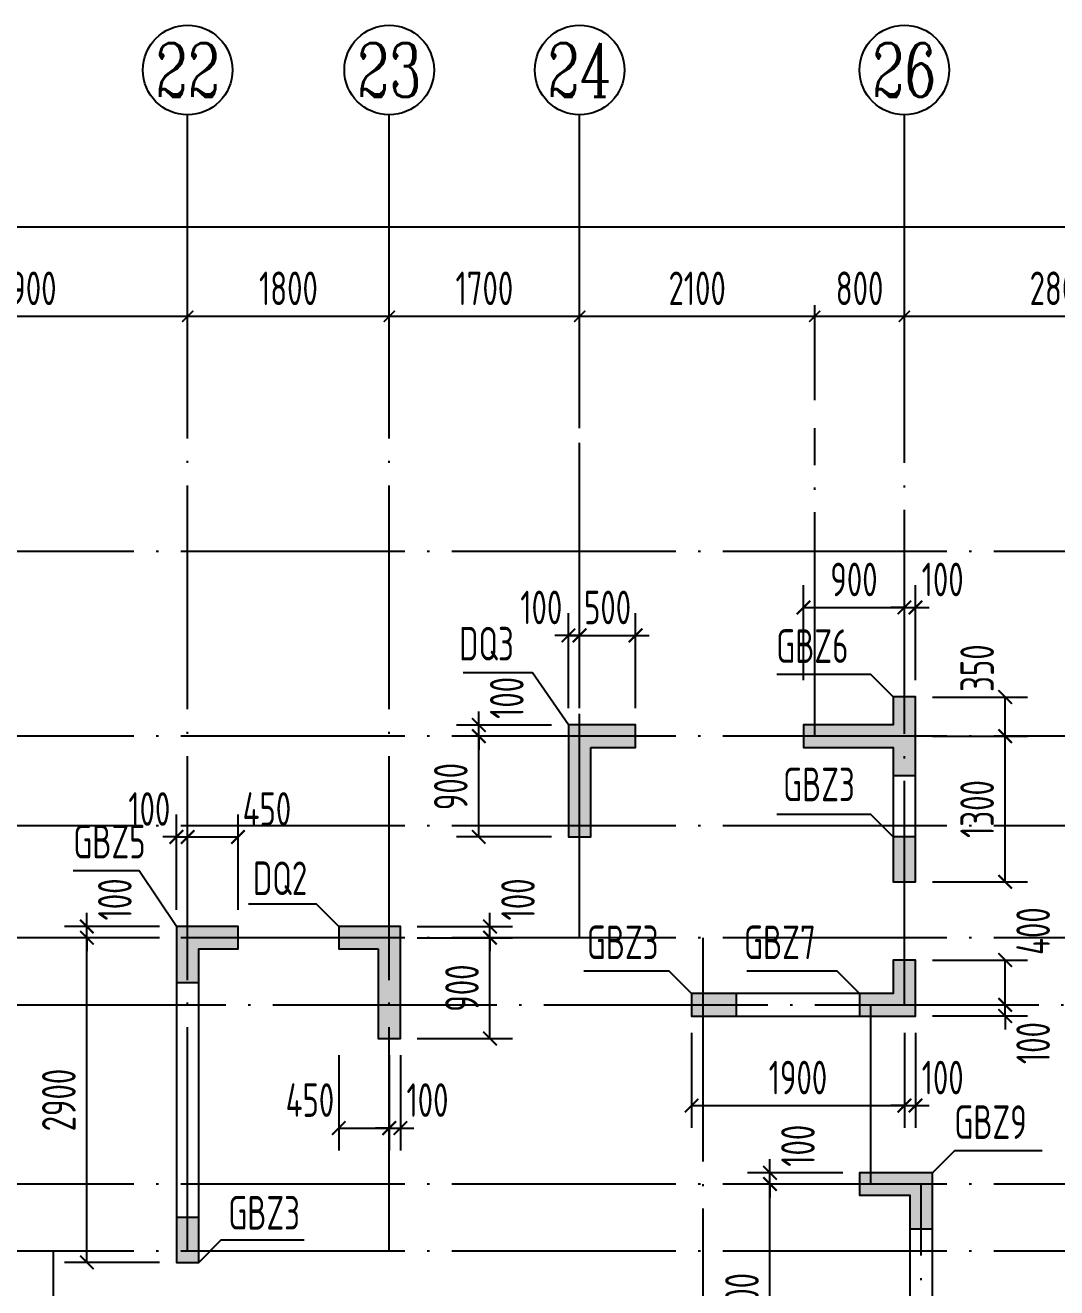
# Model space of a CAD drawing. Extents: x -1307975 to -76406, y -96289 to 379359.
# Drawn here: x -942713 to -933502, y 150276 to 161552 of the extents above; entities that cross this region are included whole.
import ezdxf
from ezdxf.enums import TextEntityAlignment as Align

# ---------------------------------------------------------------- set-up
doc = ezdxf.new("R2010")
doc.units = 0
doc.header["$LTSCALE"] = 1000
doc.linetypes.add('DOTE', pattern=[2.42, 2, -0.2, 0.02, -0.2])
doc.layers.get('0').update_dxf_attribs({"linetype": 'CONTINUOUS'})
doc.layers.get('DEFPOINTS').update_dxf_attribs({"linetype": 'CONTINUOUS'})
for name, color, linetype in [('A-AXIS', 1, 'CONTINUOUS'), ('A-DOTE', 10, 'DOTE'), ('AXIS_NUM', 7, 'CONTINUOUS'), ('S-Q墙实线', 6, 'CONTINUOUS'), ('S-Q墙标注', 3, 'CONTINUOUS'), ('S-X详图填充', 252, 'CONTINUOUS'), ('S-X详图实线', 4, 'CONTINUOUS'), ('S-Y一般标注', 3, 'CONTINUOUS'), ('S-Z柱编号', 6, 'CONTINUOUS')]:
    doc.layers.add(name, color=color, linetype=linetype)
doc.styles.add('TSSD_Axis', font='complex.shx', dxfattribs={"width": 0.7, "bigfont": 'hztxt.shx'})
doc.styles.add('TSSD_DIMENSION', font='Tssdeng.shx', dxfattribs={"width": 0.7, "bigfont": 'tssdchn.shx'})
doc.styles.add('TSSD_REIN', font='tssdeng.shx', dxfattribs={"width": 0.7, "height": 300, "bigfont": 'tssdchn.shx'})
doc.styles.add('结构文字', font='zstxt.shx', dxfattribs={"width": 0.7, "bigfont": 'zshz.shx'})
doc.dimstyles.new('STRUCK', dxfattribs={"dimtxt": 400, "dimasz": 121, "dimexe": 200, "dimexo": 150, "dimgap": 115, "dimtad": 1, "dimdec": 0, "dimdsep": 46, "dimtxsty": '结构文字', "dimblk": 'ARCHTICK', "dimcen": 400, "dimclrd": 3, "dimclre": 3, "dimclrt": 7, "dimadec": 0, "dimazin": 0, "dimtfac": 1, "dimtdec": 0, "dimtix": 1, "dimtmove": 2, "dimatfit": 3, "dimldrblk": '_DIMX', "dimfxl": 1, "dimtolj": 1, "dimtzin": 0, "dimarcsym": 0})
doc.dimstyles.new('TSSD_100_100', dxfattribs={"dimtxt": 300, "dimasz": 100, "dimexe": 100, "dimexo": 250, "dimgap": 100, "dimtad": 1, "dimdec": 0, "dimzin": 0, "dimdsep": 46, "dimtxsty": 'TSSD_DIMENSION', "dimblk": 'ARCHTICK', "dimcen": 0, "dimdle": 100, "dimclrt": 7, "dimadec": 0, "dimazin": 0, "dimtfac": 1, "dimtdec": 0, "dimtix": 1, "dimtmove": 2, "dimatfit": 3, "dimldrblk": 'ARCHTICK', "dimfxl": 1, "dimtolj": 1, "dimtzin": 0, "dimarcsym": 0})

# ---------------------------------------------------------------- blocks, each defined once
blk = doc.blocks.new('ts_axno')
at = {"color": 0, "linetype": 'ByBlock', "lineweight": -2}
blk.add_circle((0, 0), 0.5, dxfattribs=at)
at = {"color": 0, "linetype": 'ByBlock', "lineweight": -2, "style": 'TSSD_Axis', "width": 0.7}
blk.add_attdef('A', text='', height=0.6, dxfattribs=at).set_placement((0, 0), align=Align.MIDDLE_CENTER)
blk = doc.blocks.new('_ArchTick')
at = {"color": 0, "linetype": 'ByBlock', "const_width": 0.15}
blk.add_lwpolyline([(-0.5, -0.5), (0.5, 0.5)], dxfattribs=at)
blk = doc.blocks.new('*D276')
at = {"layer": 'DEFPOINTS', "color": 0, "transparency": 16777216}
for p in [(34300, 19250), (31400, 18250), (34300, 18250)]:
    blk.add_point(p, dxfattribs=at)
at = {"layer": 'S-Y一般标注', "color": 0, "lineweight": -2, "transparency": 16777216}
for p, q in [((31400, 18500), (31400, 19350)), ((34300, 18500), (34300, 19350)), ((31300, 19250), (34400, 19250))]:
    blk.add_line(p, q, dxfattribs=at)
at = {"layer": 'S-Y一般标注', "color": 0, "lineweight": -2, "transparency": 16777216, "xscale": 100, "yscale": 100, "zscale": 100, "rotation": 180}
blk.add_blockref('_ArchTick', (31400, 19250), dxfattribs=at)
at = {"layer": 'S-Y一般标注', "color": 0, "lineweight": -2, "transparency": 16777216, "xscale": 100, "yscale": 100, "zscale": 100}
blk.add_blockref('_ArchTick', (34300, 19250), dxfattribs=at)
at = {"layer": 'S-Y一般标注', "color": 7, "transparency": 16777216, "insert": (32850, 19500), "char_height": 300, "attachment_point": 5, "style": 'TSSD_DIMENSION'}
blk.add_mtext('\\A1;2900', dxfattribs=at)
blk = doc.blocks.new('*D277')
at = {"layer": 'DEFPOINTS', "color": 0, "transparency": 16777216}
for p in [(36100, 19250), (34300, 18250), (36100, 18250)]:
    blk.add_point(p, dxfattribs=at)
at = {"layer": 'S-Y一般标注', "color": 0, "lineweight": -2, "transparency": 16777216}
for p, q in [((34300, 18500), (34300, 19350)), ((36100, 18500), (36100, 19350)), ((34200, 19250), (36200, 19250))]:
    blk.add_line(p, q, dxfattribs=at)
at = {"layer": 'S-Y一般标注', "color": 0, "lineweight": -2, "transparency": 16777216, "xscale": 100, "yscale": 100, "zscale": 100, "rotation": 180}
blk.add_blockref('_ArchTick', (34300, 19250), dxfattribs=at)
at = {"layer": 'S-Y一般标注', "color": 0, "lineweight": -2, "transparency": 16777216, "xscale": 100, "yscale": 100, "zscale": 100}
blk.add_blockref('_ArchTick', (36100, 19250), dxfattribs=at)
at = {"layer": 'S-Y一般标注', "color": 7, "transparency": 16777216, "insert": (35200, 19500), "char_height": 300, "attachment_point": 5, "style": 'TSSD_DIMENSION'}
blk.add_mtext('\\A1;1800', dxfattribs=at)
blk = doc.blocks.new('*D278')
at = {"layer": 'DEFPOINTS', "color": 0, "transparency": 16777216}
for p in [(37800, 19250), (36100, 18250), (37800, 18250)]:
    blk.add_point(p, dxfattribs=at)
at = {"layer": 'S-Y一般标注', "color": 0, "lineweight": -2, "transparency": 16777216}
for p, q in [((36100, 18500), (36100, 19350)), ((37800, 18500), (37800, 19350)), ((36000, 19250), (37900, 19250))]:
    blk.add_line(p, q, dxfattribs=at)
at = {"layer": 'S-Y一般标注', "color": 0, "lineweight": -2, "transparency": 16777216, "xscale": 100, "yscale": 100, "zscale": 100, "rotation": 180}
blk.add_blockref('_ArchTick', (36100, 19250), dxfattribs=at)
at = {"layer": 'S-Y一般标注', "color": 0, "lineweight": -2, "transparency": 16777216, "xscale": 100, "yscale": 100, "zscale": 100}
blk.add_blockref('_ArchTick', (37800, 19250), dxfattribs=at)
at = {"layer": 'S-Y一般标注', "color": 7, "transparency": 16777216, "insert": (36950, 19500), "char_height": 300, "attachment_point": 5, "style": 'TSSD_DIMENSION'}
blk.add_mtext('\\A1;1700', dxfattribs=at)
blk = doc.blocks.new('*D279')
at = {"layer": 'DEFPOINTS', "color": 0, "transparency": 16777216}
for p in [(40700, 19250), (39900, 18250), (40700, 18250)]:
    blk.add_point(p, dxfattribs=at)
at = {"layer": 'S-Y一般标注', "color": 0, "lineweight": -2, "transparency": 16777216}
for p, q in [((39900, 18500), (39900, 19350)), ((40700, 18500), (40700, 19350)), ((39800, 19250), (40800, 19250))]:
    blk.add_line(p, q, dxfattribs=at)
at = {"layer": 'S-Y一般标注', "color": 0, "lineweight": -2, "transparency": 16777216, "xscale": 100, "yscale": 100, "zscale": 100, "rotation": 180}
blk.add_blockref('_ArchTick', (39900, 19250), dxfattribs=at)
at = {"layer": 'S-Y一般标注', "color": 0, "lineweight": -2, "transparency": 16777216, "xscale": 100, "yscale": 100, "zscale": 100}
blk.add_blockref('_ArchTick', (40700, 19250), dxfattribs=at)
at = {"layer": 'S-Y一般标注', "color": 7, "transparency": 16777216, "insert": (40300, 19500), "char_height": 300, "attachment_point": 5, "style": 'TSSD_DIMENSION'}
blk.add_mtext('\\A1;800', dxfattribs=at)
blk = doc.blocks.new('*D280')
at = {"layer": 'DEFPOINTS', "color": 0, "transparency": 16777216}
for p in [(43500, 19250), (40700, 18250), (43500, 18250)]:
    blk.add_point(p, dxfattribs=at)
at = {"layer": 'S-Y一般标注', "color": 0, "lineweight": -2, "transparency": 16777216}
for p, q in [((40700, 18500), (40700, 19350)), ((43500, 18500), (43500, 19350)), ((40600, 19250), (43600, 19250))]:
    blk.add_line(p, q, dxfattribs=at)
at = {"layer": 'S-Y一般标注', "color": 0, "lineweight": -2, "transparency": 16777216, "xscale": 100, "yscale": 100, "zscale": 100, "rotation": 180}
blk.add_blockref('_ArchTick', (40700, 19250), dxfattribs=at)
at = {"layer": 'S-Y一般标注', "color": 0, "lineweight": -2, "transparency": 16777216, "xscale": 100, "yscale": 100, "zscale": 100}
blk.add_blockref('_ArchTick', (43500, 19250), dxfattribs=at)
at = {"layer": 'S-Y一般标注', "color": 7, "transparency": 16777216, "insert": (42100, 19500), "char_height": 300, "attachment_point": 5, "style": 'TSSD_DIMENSION'}
blk.add_mtext('\\A1;2800', dxfattribs=at)
blk = doc.blocks.new('*D286')
at = {"layer": 'DEFPOINTS', "color": 0, "transparency": 16777216}
for p in [(54600, 20050), (4600, 18250), (54600, 18250)]:
    blk.add_point(p, dxfattribs=at)
at = {"layer": 'S-Y一般标注', "color": 0, "lineweight": -2, "transparency": 16777216}
for p, q in [((4600, 18500), (4600, 20150)), ((54600, 18500), (54600, 20150)), ((4500, 20050), (54700, 20050))]:
    blk.add_line(p, q, dxfattribs=at)
at = {"layer": 'S-Y一般标注', "color": 0, "lineweight": -2, "transparency": 16777216, "xscale": 100, "yscale": 100, "zscale": 100, "rotation": 180}
blk.add_blockref('_ArchTick', (4600, 20050), dxfattribs=at)
at = {"layer": 'S-Y一般标注', "color": 0, "lineweight": -2, "transparency": 16777216, "xscale": 100, "yscale": 100, "zscale": 100}
blk.add_blockref('_ArchTick', (54600, 20050), dxfattribs=at)
at = {"layer": 'S-Y一般标注', "color": 7, "transparency": 16777216, "insert": (29600, 20300), "char_height": 300, "attachment_point": 5, "style": 'TSSD_DIMENSION'}
blk.add_mtext('\\A1;50000', dxfattribs=at)
blk = doc.blocks.new('*D299')
at = {"layer": 'DEFPOINTS', "color": 0, "transparency": 16777216}
for p in [(39900, 19250), (37800, 18250), (39900, 18250)]:
    blk.add_point(p, dxfattribs=at)
at = {"layer": 'S-Y一般标注', "color": 0, "lineweight": -2, "transparency": 16777216}
for p, q in [((37800, 18500), (37800, 19350)), ((39900, 18500), (39900, 19350)), ((37700, 19250), (40000, 19250))]:
    blk.add_line(p, q, dxfattribs=at)
at = {"layer": 'S-Y一般标注', "color": 0, "lineweight": -2, "transparency": 16777216, "xscale": 100, "yscale": 100, "zscale": 100, "rotation": 180}
blk.add_blockref('_ArchTick', (37800, 19250), dxfattribs=at)
at = {"layer": 'S-Y一般标注', "color": 0, "lineweight": -2, "transparency": 16777216, "xscale": 100, "yscale": 100, "zscale": 100}
blk.add_blockref('_ArchTick', (39900, 19250), dxfattribs=at)
at = {"layer": 'S-Y一般标注', "color": 7, "transparency": 16777216, "insert": (38850, 19500), "char_height": 300, "attachment_point": 5, "style": 'TSSD_DIMENSION'}
blk.add_mtext('\\A1;2100', dxfattribs=at)
blk = doc.blocks.new('*D1521')
at = {"layer": 'DEFPOINTS', "color": 0, "transparency": 16777216}
for p in [(-942163, 153402), (-941363, 153402), (-941363, 150502)]:
    blk.add_point(p, dxfattribs=at)
at = {"layer": 'S-Q墙标注', "color": 3, "lineweight": -2, "transparency": 16777216}
for p, q in [((-941513, 153402), (-942363, 153402)), ((-942163, 150502), (-942163, 153402)), ((-941513, 150502), (-942363, 150502))]:
    blk.add_line(p, q, dxfattribs=at)
at = {"layer": 'S-Q墙标注', "color": 3, "lineweight": -2, "transparency": 16777216, "xscale": 121, "yscale": 121, "zscale": 121}
for p, rotation in [((-942163, 153402), 90), ((-942163, 150502), 270)]:
    blk.add_blockref('_ArchTick', p, dxfattribs=dict(at, rotation=rotation))
at = {"layer": 'S-Q墙标注', "color": 7, "transparency": 16777216, "insert": (-942413, 151952), "char_height": 300, "attachment_point": 5, "rotation": 90, "style": 'TSSD_REIN'}
blk.add_mtext('\\A1;2900', dxfattribs=at)
blk = doc.blocks.new('_DIMX')
blk.add_line((-150, 0), (150, 0))
at = {"const_width": 50}
blk.add_lwpolyline([(-70, -70), (70, 70)], dxfattribs=at)
blk = doc.blocks.new('*D1522')
at = {"layer": 'DEFPOINTS', "color": 0, "transparency": 16777216}
for p in [(-942163, 153502), (-941363, 153502), (-941363, 153402)]:
    blk.add_point(p, dxfattribs=at)
at = {"layer": 'S-Q墙标注', "color": 3, "lineweight": -2, "transparency": 16777216}
for p, q in [((-942163, 153502), (-942163, 153623)), ((-941513, 153502), (-942363, 153502)), ((-942163, 153402), (-942163, 153502)), ((-941513, 153402), (-942363, 153402)), ((-942163, 153402), (-942163, 153281))]:
    blk.add_line(p, q, dxfattribs=at)
at = {"layer": 'S-Q墙标注', "color": 3, "lineweight": -2, "transparency": 16777216, "xscale": 121, "yscale": 121, "zscale": 121}
for p, rotation in [((-942163, 153502), 270), ((-942163, 153402), 90)]:
    blk.add_blockref('_ArchTick', p, dxfattribs=dict(at, rotation=rotation))
at = {"layer": 'S-Q墙标注', "color": 7, "transparency": 16777216, "insert": (-941913, 153744), "char_height": 300, "attachment_point": 5, "rotation": 90, "style": 'TSSD_REIN'}
blk.add_mtext('\\A1;100', dxfattribs=at)
blk = doc.blocks.new('*D1523')
at = {"layer": 'DEFPOINTS', "color": 0, "transparency": 16777216}
for p in [(-941263, 154302), (-941363, 153502), (-941263, 153502)]:
    blk.add_point(p, dxfattribs=at)
at = {"layer": 'S-Q墙标注', "color": 3, "lineweight": -2, "transparency": 16777216}
for p, q in [((-941363, 153652), (-941363, 154502)), ((-941263, 153652), (-941263, 154502)), ((-941363, 154302), (-941484, 154302)), ((-941363, 154302), (-941263, 154302)), ((-941263, 154302), (-941142, 154302))]:
    blk.add_line(p, q, dxfattribs=at)
at = {"layer": 'S-Q墙标注', "color": 3, "lineweight": -2, "transparency": 16777216, "xscale": 121, "yscale": 121, "zscale": 121}
blk.add_blockref('_ArchTick', (-941363, 154302), dxfattribs=at)
at = {"layer": 'S-Q墙标注', "color": 3, "lineweight": -2, "transparency": 16777216, "xscale": 121, "yscale": 121, "zscale": 121, "rotation": 180}
blk.add_blockref('_ArchTick', (-941263, 154302), dxfattribs=at)
at = {"layer": 'S-Q墙标注', "color": 7, "transparency": 16777216, "insert": (-941605, 154552), "char_height": 300, "attachment_point": 5, "style": 'TSSD_REIN'}
blk.add_mtext('\\A1;100', dxfattribs=at)
blk = doc.blocks.new('*D1524')
at = {"layer": 'DEFPOINTS', "color": 0, "transparency": 16777216}
for p in [(-940813, 154302), (-941263, 153502), (-940813, 153502)]:
    blk.add_point(p, dxfattribs=at)
at = {"layer": 'S-Q墙标注', "color": 3, "lineweight": -2, "transparency": 16777216}
for p, q in [((-941263, 153652), (-941263, 154502)), ((-940813, 153652), (-940813, 154502)), ((-941263, 154302), (-940813, 154302))]:
    blk.add_line(p, q, dxfattribs=at)
at = {"layer": 'S-Q墙标注', "color": 3, "lineweight": -2, "transparency": 16777216, "xscale": 121, "yscale": 121, "zscale": 121, "rotation": 180}
blk.add_blockref('_ArchTick', (-941263, 154302), dxfattribs=at)
at = {"layer": 'S-Q墙标注', "color": 3, "lineweight": -2, "transparency": 16777216, "xscale": 121, "yscale": 121, "zscale": 121}
blk.add_blockref('_ArchTick', (-940813, 154302), dxfattribs=at)
at = {"layer": 'S-Q墙标注', "color": 7, "transparency": 16777216, "insert": (-940555, 154552), "char_height": 300, "attachment_point": 5, "style": 'TSSD_REIN'}
blk.add_mtext('\\A1;450', dxfattribs=at)
blk = doc.blocks.new('*D1525')
at = {"layer": 'DEFPOINTS', "color": 0, "transparency": 16777216}
for p in [(-939363, 153402), (-938563, 153402), (-939363, 152502)]:
    blk.add_point(p, dxfattribs=at)
at = {"layer": 'S-Q墙标注', "color": 3, "lineweight": -2, "transparency": 16777216}
for p, q in [((-939213, 153402), (-938363, 153402)), ((-938563, 152502), (-938563, 153402)), ((-939213, 152502), (-938363, 152502))]:
    blk.add_line(p, q, dxfattribs=at)
at = {"layer": 'S-Q墙标注', "color": 3, "lineweight": -2, "transparency": 16777216, "xscale": 121, "yscale": 121, "zscale": 121}
for p, rotation in [((-938563, 153402), 90), ((-938563, 152502), 270)]:
    blk.add_blockref('_ArchTick', p, dxfattribs=dict(at, rotation=rotation))
at = {"layer": 'S-Q墙标注', "color": 7, "transparency": 16777216, "insert": (-938813, 152952), "char_height": 300, "attachment_point": 5, "rotation": 90, "style": 'TSSD_REIN'}
blk.add_mtext('\\A1;900', dxfattribs=at)
blk = doc.blocks.new('*D1526')
at = {"layer": 'DEFPOINTS', "color": 0, "transparency": 16777216}
for p in [(-939363, 153502), (-938563, 153502), (-939363, 153402)]:
    blk.add_point(p, dxfattribs=at)
at = {"layer": 'S-Q墙标注', "color": 3, "lineweight": -2, "transparency": 16777216}
for p, q in [((-938563, 153502), (-938563, 153623)), ((-939213, 153502), (-938363, 153502)), ((-938563, 153402), (-938563, 153502)), ((-939213, 153402), (-938363, 153402)), ((-938563, 153402), (-938563, 153281))]:
    blk.add_line(p, q, dxfattribs=at)
at = {"layer": 'S-Q墙标注', "color": 3, "lineweight": -2, "transparency": 16777216, "xscale": 121, "yscale": 121, "zscale": 121}
for p, rotation in [((-938563, 153502), 270), ((-938563, 153402), 90)]:
    blk.add_blockref('_ArchTick', p, dxfattribs=dict(at, rotation=rotation))
at = {"layer": 'S-Q墙标注', "color": 7, "transparency": 16777216, "insert": (-938313, 153744), "char_height": 300, "attachment_point": 5, "rotation": 90, "style": 'TSSD_REIN'}
blk.add_mtext('\\A1;100', dxfattribs=at)
blk = doc.blocks.new('*D1527')
at = {"layer": 'DEFPOINTS', "color": 0, "transparency": 16777216}
for p in [(-939913, 152502), (-939463, 152502), (-939463, 151702)]:
    blk.add_point(p, dxfattribs=at)
at = {"layer": 'S-Q墙标注', "color": 3, "lineweight": -2, "transparency": 16777216}
for p, q in [((-939913, 152352), (-939913, 151502)), ((-939463, 152352), (-939463, 151502)), ((-939913, 151702), (-939463, 151702))]:
    blk.add_line(p, q, dxfattribs=at)
at = {"layer": 'S-Q墙标注', "color": 3, "lineweight": -2, "transparency": 16777216, "xscale": 121, "yscale": 121, "zscale": 121, "rotation": 180}
blk.add_blockref('_ArchTick', (-939913, 151702), dxfattribs=at)
at = {"layer": 'S-Q墙标注', "color": 3, "lineweight": -2, "transparency": 16777216, "xscale": 121, "yscale": 121, "zscale": 121}
blk.add_blockref('_ArchTick', (-939463, 151702), dxfattribs=at)
at = {"layer": 'S-Q墙标注', "color": 7, "transparency": 16777216, "insert": (-940171, 151952), "char_height": 300, "attachment_point": 5, "style": 'TSSD_REIN'}
blk.add_mtext('\\A1;450', dxfattribs=at)
blk = doc.blocks.new('*D1528')
at = {"layer": 'DEFPOINTS', "color": 0, "transparency": 16777216}
for p in [(-939463, 152502), (-939363, 152502), (-939363, 151702)]:
    blk.add_point(p, dxfattribs=at)
at = {"layer": 'S-Q墙标注', "color": 3, "lineweight": -2, "transparency": 16777216}
for p, q in [((-939463, 152352), (-939463, 151502)), ((-939363, 152352), (-939363, 151502)), ((-939463, 151702), (-939584, 151702)), ((-939463, 151702), (-939363, 151702)), ((-939363, 151702), (-939242, 151702))]:
    blk.add_line(p, q, dxfattribs=at)
at = {"layer": 'S-Q墙标注', "color": 3, "lineweight": -2, "transparency": 16777216, "xscale": 121, "yscale": 121, "zscale": 121}
blk.add_blockref('_ArchTick', (-939463, 151702), dxfattribs=at)
at = {"layer": 'S-Q墙标注', "color": 3, "lineweight": -2, "transparency": 16777216, "xscale": 121, "yscale": 121, "zscale": 121, "rotation": 180}
blk.add_blockref('_ArchTick', (-939363, 151702), dxfattribs=at)
at = {"layer": 'S-Q墙标注', "color": 7, "transparency": 16777216, "insert": (-939121, 151952), "char_height": 300, "attachment_point": 5, "style": 'TSSD_REIN'}
blk.add_mtext('\\A1;100', dxfattribs=at)
blk = doc.blocks.new('*D1529')
at = {"layer": 'DEFPOINTS', "color": 0, "transparency": 16777216}
for p in [(-934763, 152803), (-933963, 152803), (-934763, 152703)]:
    blk.add_point(p, dxfattribs=at)
at = {"layer": 'S-Q墙标注', "color": 3, "lineweight": -2, "transparency": 16777216}
for p, q in [((-933963, 152803), (-933963, 152924)), ((-934613, 152803), (-933763, 152803)), ((-933963, 152703), (-933963, 152803)), ((-934613, 152703), (-933763, 152703)), ((-933963, 152703), (-933963, 152582))]:
    blk.add_line(p, q, dxfattribs=at)
at = {"layer": 'S-Q墙标注', "color": 3, "lineweight": -2, "transparency": 16777216, "xscale": 121, "yscale": 121, "zscale": 121}
for p, rotation in [((-933963, 152803), 270), ((-933963, 152703), 90)]:
    blk.add_blockref('_ArchTick', p, dxfattribs=dict(at, rotation=rotation))
at = {"layer": 'S-Q墙标注', "color": 7, "transparency": 16777216, "insert": (-933713, 152461), "char_height": 300, "attachment_point": 5, "rotation": 90, "style": 'TSSD_REIN'}
blk.add_mtext('\\A1;100', dxfattribs=at)
blk = doc.blocks.new('*D1530')
at = {"layer": 'DEFPOINTS', "color": 0, "transparency": 16777216}
for p in [(-934763, 153203), (-933963, 153203), (-934763, 152803)]:
    blk.add_point(p, dxfattribs=at)
at = {"layer": 'S-Q墙标注', "color": 3, "lineweight": -2, "transparency": 16777216}
for p, q in [((-934613, 153203), (-933763, 153203)), ((-933963, 152803), (-933963, 153203)), ((-934613, 152803), (-933763, 152803))]:
    blk.add_line(p, q, dxfattribs=at)
at = {"layer": 'S-Q墙标注', "color": 3, "lineweight": -2, "transparency": 16777216, "xscale": 121, "yscale": 121, "zscale": 121}
for p, rotation in [((-933963, 153203), 90), ((-933963, 152803), 270)]:
    blk.add_blockref('_ArchTick', p, dxfattribs=dict(at, rotation=rotation))
at = {"layer": 'S-Q墙标注', "color": 7, "transparency": 16777216, "insert": (-933713, 153461), "char_height": 300, "attachment_point": 5, "rotation": 90, "style": 'TSSD_REIN'}
blk.add_mtext('\\A1;400', dxfattribs=at)
blk = doc.blocks.new('*D1531')
at = {"layer": 'DEFPOINTS', "color": 0, "transparency": 16777216}
for p in [(-936763, 152703), (-934863, 152703), (-934863, 151903)]:
    blk.add_point(p, dxfattribs=at)
at = {"layer": 'S-Q墙标注', "color": 3, "lineweight": -2, "transparency": 16777216}
for p, q in [((-936763, 152553), (-936763, 151703)), ((-934863, 152553), (-934863, 151703)), ((-936763, 151903), (-934863, 151903))]:
    blk.add_line(p, q, dxfattribs=at)
at = {"layer": 'S-Q墙标注', "color": 3, "lineweight": -2, "transparency": 16777216, "xscale": 121, "yscale": 121, "zscale": 121, "rotation": 180}
blk.add_blockref('_ArchTick', (-936763, 151903), dxfattribs=at)
at = {"layer": 'S-Q墙标注', "color": 3, "lineweight": -2, "transparency": 16777216, "xscale": 121, "yscale": 121, "zscale": 121}
blk.add_blockref('_ArchTick', (-934863, 151903), dxfattribs=at)
at = {"layer": 'S-Q墙标注', "color": 7, "transparency": 16777216, "insert": (-935813, 152153), "char_height": 300, "attachment_point": 5, "style": 'TSSD_REIN'}
blk.add_mtext('\\A1;1900', dxfattribs=at)
blk = doc.blocks.new('*D1532')
at = {"layer": 'DEFPOINTS', "color": 0, "transparency": 16777216}
for p in [(-934863, 152703), (-934763, 152703), (-934763, 151903)]:
    blk.add_point(p, dxfattribs=at)
at = {"layer": 'S-Q墙标注', "color": 3, "lineweight": -2, "transparency": 16777216}
for p, q in [((-934863, 152553), (-934863, 151703)), ((-934763, 152553), (-934763, 151703)), ((-934863, 151903), (-934984, 151903)), ((-934863, 151903), (-934763, 151903)), ((-934763, 151903), (-934642, 151903))]:
    blk.add_line(p, q, dxfattribs=at)
at = {"layer": 'S-Q墙标注', "color": 3, "lineweight": -2, "transparency": 16777216, "xscale": 121, "yscale": 121, "zscale": 121}
blk.add_blockref('_ArchTick', (-934863, 151903), dxfattribs=at)
at = {"layer": 'S-Q墙标注', "color": 3, "lineweight": -2, "transparency": 16777216, "xscale": 121, "yscale": 121, "zscale": 121, "rotation": 180}
blk.add_blockref('_ArchTick', (-934763, 151903), dxfattribs=at)
at = {"layer": 'S-Q墙标注', "color": 7, "transparency": 16777216, "insert": (-934521, 152153), "char_height": 300, "attachment_point": 5, "style": 'TSSD_REIN'}
blk.add_mtext('\\A1;100', dxfattribs=at)
blk = doc.blocks.new('*D1533')
at = {"layer": 'DEFPOINTS', "color": 0, "transparency": 16777216}
for p in [(-938663, 155202), (-937863, 155202), (-937863, 154302)]:
    blk.add_point(p, dxfattribs=at)
at = {"layer": 'S-Q墙标注', "color": 3, "lineweight": -2, "transparency": 16777216}
for p, q in [((-938013, 155202), (-938863, 155202)), ((-938663, 154302), (-938663, 155202)), ((-938013, 154302), (-938863, 154302))]:
    blk.add_line(p, q, dxfattribs=at)
at = {"layer": 'S-Q墙标注', "color": 3, "lineweight": -2, "transparency": 16777216, "xscale": 121, "yscale": 121, "zscale": 121}
for p, rotation in [((-938663, 155202), 90), ((-938663, 154302), 270)]:
    blk.add_blockref('_ArchTick', p, dxfattribs=dict(at, rotation=rotation))
at = {"layer": 'S-Q墙标注', "color": 7, "transparency": 16777216, "insert": (-938913, 154752), "char_height": 300, "attachment_point": 5, "rotation": 90, "style": 'TSSD_REIN'}
blk.add_mtext('\\A1;900', dxfattribs=at)
blk = doc.blocks.new('*D1534')
at = {"layer": 'DEFPOINTS', "color": 0, "transparency": 16777216}
for p in [(-938663, 155302), (-937863, 155302), (-937863, 155202)]:
    blk.add_point(p, dxfattribs=at)
at = {"layer": 'S-Q墙标注', "color": 3, "lineweight": -2, "transparency": 16777216}
for p, q in [((-938663, 155302), (-938663, 155423)), ((-938013, 155302), (-938863, 155302)), ((-938663, 155202), (-938663, 155302)), ((-938013, 155202), (-938863, 155202)), ((-938663, 155202), (-938663, 155081))]:
    blk.add_line(p, q, dxfattribs=at)
at = {"layer": 'S-Q墙标注', "color": 3, "lineweight": -2, "transparency": 16777216, "xscale": 121, "yscale": 121, "zscale": 121}
for p, rotation in [((-938663, 155302), 270), ((-938663, 155202), 90)]:
    blk.add_blockref('_ArchTick', p, dxfattribs=dict(at, rotation=rotation))
at = {"layer": 'S-Q墙标注', "color": 7, "transparency": 16777216, "insert": (-938413, 155544), "char_height": 300, "attachment_point": 5, "rotation": 90, "style": 'TSSD_REIN'}
blk.add_mtext('\\A1;100', dxfattribs=at)
blk = doc.blocks.new('*D1535')
at = {"layer": 'DEFPOINTS', "color": 0, "transparency": 16777216}
for p in [(-937763, 156102), (-937863, 155302), (-937763, 155302)]:
    blk.add_point(p, dxfattribs=at)
at = {"layer": 'S-Q墙标注', "color": 3, "lineweight": -2, "transparency": 16777216}
for p, q in [((-937863, 155452), (-937863, 156302)), ((-937763, 155452), (-937763, 156302)), ((-937863, 156102), (-937984, 156102)), ((-937863, 156102), (-937763, 156102)), ((-937763, 156102), (-937642, 156102))]:
    blk.add_line(p, q, dxfattribs=at)
at = {"layer": 'S-Q墙标注', "color": 3, "lineweight": -2, "transparency": 16777216, "xscale": 121, "yscale": 121, "zscale": 121}
blk.add_blockref('_ArchTick', (-937863, 156102), dxfattribs=at)
at = {"layer": 'S-Q墙标注', "color": 3, "lineweight": -2, "transparency": 16777216, "xscale": 121, "yscale": 121, "zscale": 121, "rotation": 180}
blk.add_blockref('_ArchTick', (-937763, 156102), dxfattribs=at)
at = {"layer": 'S-Q墙标注', "color": 7, "transparency": 16777216, "insert": (-938105, 156352), "char_height": 300, "attachment_point": 5, "style": 'TSSD_REIN'}
blk.add_mtext('\\A1;100', dxfattribs=at)
blk = doc.blocks.new('*D1536')
at = {"layer": 'DEFPOINTS', "color": 0, "transparency": 16777216}
for p in [(-937263, 156102), (-937763, 155302), (-937263, 155302)]:
    blk.add_point(p, dxfattribs=at)
at = {"layer": 'S-Q墙标注', "color": 3, "lineweight": -2, "transparency": 16777216}
for p, q in [((-937763, 155452), (-937763, 156302)), ((-937263, 155452), (-937263, 156302)), ((-937763, 156102), (-937884, 156102)), ((-937763, 156102), (-937263, 156102)), ((-937263, 156102), (-937142, 156102))]:
    blk.add_line(p, q, dxfattribs=at)
at = {"layer": 'S-Q墙标注', "color": 3, "lineweight": -2, "transparency": 16777216, "xscale": 121, "yscale": 121, "zscale": 121}
blk.add_blockref('_ArchTick', (-937763, 156102), dxfattribs=at)
at = {"layer": 'S-Q墙标注', "color": 3, "lineweight": -2, "transparency": 16777216, "xscale": 121, "yscale": 121, "zscale": 121, "rotation": 180}
blk.add_blockref('_ArchTick', (-937263, 156102), dxfattribs=at)
at = {"layer": 'S-Q墙标注', "color": 7, "transparency": 16777216, "insert": (-937513, 156352), "char_height": 300, "attachment_point": 5, "style": 'TSSD_REIN'}
blk.add_mtext('\\A1;500', dxfattribs=at)
blk = doc.blocks.new('*D1538')
at = {"layer": 'DEFPOINTS', "color": 0, "transparency": 16777216}
for p in [(-936063, 151202), (-935263, 151202), (-935263, 149102)]:
    blk.add_point(p, dxfattribs=at)
at = {"layer": 'S-Q墙标注', "color": 3, "lineweight": -2, "transparency": 16777216}
for p, q in [((-935413, 151202), (-936263, 151202)), ((-936063, 149102), (-936063, 151202)), ((-935413, 149102), (-936263, 149102))]:
    blk.add_line(p, q, dxfattribs=at)
at = {"layer": 'S-Q墙标注', "color": 3, "lineweight": -2, "transparency": 16777216, "xscale": 121, "yscale": 121, "zscale": 121}
for p, rotation in [((-936063, 151202), 90), ((-936063, 149102), 270)]:
    blk.add_blockref('_ArchTick', p, dxfattribs=dict(at, rotation=rotation))
at = {"layer": 'S-Q墙标注', "color": 7, "transparency": 16777216, "insert": (-936313, 150152), "char_height": 300, "attachment_point": 5, "rotation": 90, "style": 'TSSD_REIN'}
blk.add_mtext('\\A1;2100', dxfattribs=at)
blk = doc.blocks.new('*D1539')
at = {"layer": 'DEFPOINTS', "color": 0, "transparency": 16777216}
for p in [(-936063, 151302), (-935263, 151302), (-935263, 151202)]:
    blk.add_point(p, dxfattribs=at)
at = {"layer": 'S-Q墙标注', "color": 3, "lineweight": -2, "transparency": 16777216}
for p, q in [((-936063, 151302), (-936063, 151423)), ((-935413, 151302), (-936263, 151302)), ((-936063, 151202), (-936063, 151302)), ((-935413, 151202), (-936263, 151202)), ((-936063, 151202), (-936063, 151081))]:
    blk.add_line(p, q, dxfattribs=at)
at = {"layer": 'S-Q墙标注', "color": 3, "lineweight": -2, "transparency": 16777216, "xscale": 121, "yscale": 121, "zscale": 121}
for p, rotation in [((-936063, 151302), 270), ((-936063, 151202), 90)]:
    blk.add_blockref('_ArchTick', p, dxfattribs=dict(at, rotation=rotation))
at = {"layer": 'S-Q墙标注', "color": 7, "transparency": 16777216, "insert": (-935813, 151544), "char_height": 300, "attachment_point": 5, "rotation": 90, "style": 'TSSD_REIN'}
blk.add_mtext('\\A1;100', dxfattribs=at)
blk = doc.blocks.new('*D1788')
at = {"layer": 'DEFPOINTS', "color": 0, "transparency": 16777216}
for p in [(-934763, 155202), (-933963, 155202), (-934763, 153902)]:
    blk.add_point(p, dxfattribs=at)
at = {"layer": 'S-Q墙标注', "color": 3, "lineweight": -2, "transparency": 16777216}
for p, q in [((-934613, 155202), (-933763, 155202)), ((-933963, 153902), (-933963, 155202)), ((-934613, 153902), (-933763, 153902))]:
    blk.add_line(p, q, dxfattribs=at)
at = {"layer": 'S-Q墙标注', "color": 3, "lineweight": -2, "transparency": 16777216, "xscale": 121, "yscale": 121, "zscale": 121}
for p, rotation in [((-933963, 155202), 90), ((-933963, 153902), 270)]:
    blk.add_blockref('_ArchTick', p, dxfattribs=dict(at, rotation=rotation))
at = {"layer": 'S-Q墙标注', "color": 7, "transparency": 16777216, "insert": (-934213, 154552), "char_height": 300, "attachment_point": 5, "rotation": 90, "style": 'TSSD_REIN'}
blk.add_mtext('\\A1;1300', dxfattribs=at)
blk = doc.blocks.new('*D1789')
at = {"layer": 'DEFPOINTS', "color": 0, "transparency": 16777216}
for p in [(-934763, 155552), (-933963, 155552), (-934763, 155202)]:
    blk.add_point(p, dxfattribs=at)
at = {"layer": 'S-Q墙标注', "color": 3, "lineweight": -2, "transparency": 16777216}
for p, q in [((-934613, 155552), (-933763, 155552)), ((-933963, 155202), (-933963, 155552)), ((-934613, 155202), (-933763, 155202))]:
    blk.add_line(p, q, dxfattribs=at)
at = {"layer": 'S-Q墙标注', "color": 3, "lineweight": -2, "transparency": 16777216, "xscale": 121, "yscale": 121, "zscale": 121}
for p, rotation in [((-933963, 155552), 90), ((-933963, 155202), 270)]:
    blk.add_blockref('_ArchTick', p, dxfattribs=dict(at, rotation=rotation))
at = {"layer": 'S-Q墙标注', "color": 7, "transparency": 16777216, "insert": (-934213, 155810), "char_height": 300, "attachment_point": 5, "rotation": 90, "style": 'TSSD_REIN'}
blk.add_mtext('\\A1;350', dxfattribs=at)
blk = doc.blocks.new('*D1790')
at = {"layer": 'DEFPOINTS', "color": 0, "transparency": 16777216}
for p in [(-934863, 156352), (-935763, 155552), (-934863, 155552)]:
    blk.add_point(p, dxfattribs=at)
at = {"layer": 'S-Q墙标注', "color": 3, "lineweight": -2, "transparency": 16777216}
for p, q in [((-935763, 155702), (-935763, 156552)), ((-934863, 155702), (-934863, 156552)), ((-935763, 156352), (-934863, 156352))]:
    blk.add_line(p, q, dxfattribs=at)
at = {"layer": 'S-Q墙标注', "color": 3, "lineweight": -2, "transparency": 16777216, "xscale": 121, "yscale": 121, "zscale": 121, "rotation": 180}
blk.add_blockref('_ArchTick', (-935763, 156352), dxfattribs=at)
at = {"layer": 'S-Q墙标注', "color": 3, "lineweight": -2, "transparency": 16777216, "xscale": 121, "yscale": 121, "zscale": 121}
blk.add_blockref('_ArchTick', (-934863, 156352), dxfattribs=at)
at = {"layer": 'S-Q墙标注', "color": 7, "transparency": 16777216, "insert": (-935313, 156602), "char_height": 300, "attachment_point": 5, "style": 'TSSD_REIN'}
blk.add_mtext('\\A1;900', dxfattribs=at)
blk = doc.blocks.new('*D1791')
at = {"layer": 'DEFPOINTS', "color": 0, "transparency": 16777216}
for p in [(-934763, 156352), (-934863, 155552), (-934763, 155552)]:
    blk.add_point(p, dxfattribs=at)
at = {"layer": 'S-Q墙标注', "color": 3, "lineweight": -2, "transparency": 16777216}
for p, q in [((-934863, 155702), (-934863, 156552)), ((-934763, 155702), (-934763, 156552)), ((-934863, 156352), (-934984, 156352)), ((-934863, 156352), (-934763, 156352)), ((-934763, 156352), (-934642, 156352))]:
    blk.add_line(p, q, dxfattribs=at)
at = {"layer": 'S-Q墙标注', "color": 3, "lineweight": -2, "transparency": 16777216, "xscale": 121, "yscale": 121, "zscale": 121}
blk.add_blockref('_ArchTick', (-934863, 156352), dxfattribs=at)
at = {"layer": 'S-Q墙标注', "color": 3, "lineweight": -2, "transparency": 16777216, "xscale": 121, "yscale": 121, "zscale": 121, "rotation": 180}
blk.add_blockref('_ArchTick', (-934763, 156352), dxfattribs=at)
at = {"layer": 'S-Q墙标注', "color": 7, "transparency": 16777216, "insert": (-934521, 156602), "char_height": 300, "attachment_point": 5, "style": 'TSSD_REIN'}
blk.add_mtext('\\A1;100', dxfattribs=at)
blk = doc.blocks.new('20210726.16395156')
at = {"layer": 'A-AXIS'}
for p, q in [((34300, 18249.9), (34300, 21049.9)), ((36100, 18249.9), (36100, 21049.9)), ((37800, 18249.9), (37800, 21049.9)), ((40700, 18249.9), (40700, 21049.9))]:
    blk.add_line(p, q, dxfattribs=at)
at = {"layer": 'A-DOTE'}
for p, q in [((34300, 10900), (34300, 18249.9)), ((36100, 10900), (36100, 18249.9)), ((37800, 13700), (37800, 18249.9)), ((39900, 15500), (39900, 18249.9)), ((40700, 13100.3), (40700, 18249.9)), ((55600, 17150), (3600, 17150)), ((55600, 15500), (3600, 15500)), ((55600, 14700), (3600, 14700)), ((55600, 13700), (3600, 13700)), ((38900.2, 13700), (38900, 3600)), ((3600, 13100.3), (55600, 13100.3)), ((40400, 11500), (40400, 13100)), ((55600, 11500), (3600, 11500)), ((40850, 3600.2), (40850, 11500)), ((55600, 10900), (3600, 10900)), ((33100, 10900), (33100, 3600))]:
    blk.add_line(p, q, dxfattribs=at)
at = {"layer": 'A-AXIS'}
ref = blk.add_blockref('ts_axno', (34300, 21449.9), dxfattribs=dict(at, xscale=800, yscale=800, zscale=800))
ref.add_attrib('14', '22', dxfattribs={"layer": 'AXIS_NUM', "height": 480, "style": 'TSSD_Axis', "width": 0.7}).set_placement((34300, 21449.9), align=Align.MIDDLE_CENTER)
ref = blk.add_blockref('ts_axno', (36100, 21449.9), dxfattribs=dict(at, xscale=800, yscale=800, zscale=800))
ref.add_attrib('15', '23', dxfattribs={"layer": 'AXIS_NUM', "height": 480, "style": 'TSSD_Axis', "width": 0.7}).set_placement((36100, 21449.9), align=Align.MIDDLE_CENTER)
ref = blk.add_blockref('ts_axno', (37800, 21449.9), dxfattribs=dict(at, xscale=800, yscale=800, zscale=800))
ref.add_attrib('16', '24', dxfattribs={"layer": 'AXIS_NUM', "height": 480, "style": 'TSSD_Axis', "width": 0.7}).set_placement((37800, 21449.9), align=Align.MIDDLE_CENTER)
ref = blk.add_blockref('ts_axno', (40700, 21449.9), dxfattribs=dict(at, xscale=800, yscale=800, zscale=800))
ref.add_attrib('17', '26', dxfattribs={"layer": 'AXIS_NUM', "height": 480, "style": 'TSSD_Axis', "width": 0.7}).set_placement((40700, 21449.9), align=Align.MIDDLE_CENTER)
at = {"layer": 'S-Y一般标注'}
for base, p1, p2, picture, middle in [((54600, 20049.9), (4600, 18249.9), (54600, 18249.9), '*D286', (29600, 20299.9)), ((34300, 19249.9), (31400, 18249.9), (34300, 18249.9), '*D276', (32850, 19499.9)), ((36100, 19249.9), (34300, 18249.9), (36100, 18249.9), '*D277', (35200, 19499.9)), ((37800, 19249.9), (36100, 18249.9), (37800, 18249.9), '*D278', (36950, 19499.9)), ((39900, 19249.9), (37800, 18249.9), (39900, 18249.9), '*D299', (38850, 19499.9)), ((40700, 19249.9), (39900, 18249.9), (40700, 18249.9), '*D279', (40300, 19499.9)), ((43500, 19249.9), (40700, 18249.9), (43500, 18249.9), '*D280', (42100, 19499.9))]:
    dim = blk.add_linear_dim(base=base, p1=p1, p2=p2, dimstyle='TSSD_100_100', dxfattribs=at)
    dim.commit()
    dim.dimension.update_dxf_attribs({"geometry": picture, "text_midpoint": middle})

msp = doc.modelspace()

# ---------------------------------------------------------------- hatches: boundary and pattern name
at = {"layer": 'S-X详图填充'}
h = msp.add_hatch(color=256, dxfattribs=at)
h.dxf.hatch_style = 1
h.paths.add_polyline_path([(-934962.98, 154851.85), (-934762.98, 154851.85), (-934762.98, 155552.31), (-934962.98, 155552.31), (-934962.98, 155302.31), (-935763.1, 155302.31), (-935763.1, 155102.31), (-934962.98, 155102.31)])
h = msp.add_hatch(color=256, dxfattribs=at)
h.dxf.hatch_style = 1
h.paths.add_polyline_path([(-937662.98, 155102.31), (-937263.06, 155102.31), (-937263.06, 155302.31), (-937862.98, 155302.31), (-937862.98, 154302.31), (-937662.98, 154302.31)])
h = msp.add_hatch(color=256, dxfattribs=at)
h.dxf.hatch_style = 1
h.paths.add_polyline_path([(-934762.98, 154302.31), (-934962.98, 154302.31), (-934962.98, 153902.31), (-934762.98, 153902.31)])
h = msp.add_hatch(color=256, dxfattribs=at)
h.dxf.hatch_style = 1
h.paths.add_polyline_path([(-941362.98, 153002.31), (-941162.98, 153002.31), (-941162.98, 153302.31), (-940812.98, 153302.31), (-940812.98, 153502.31), (-941362.98, 153502.31)])
h = msp.add_hatch(color=256, dxfattribs=at)
h.dxf.hatch_style = 1
h.paths.add_polyline_path([(-939562.98, 153302.31), (-939562.98, 152502.31), (-939362.98, 152502.31), (-939362.98, 153502.31), (-939912.89, 153502.31), (-939912.89, 153302.31)])
h = msp.add_hatch(color=256, dxfattribs=at)
h.dxf.hatch_style = 1
h.paths.add_polyline_path([(-935262.98, 152902.58), (-935262.98, 152702.58), (-934762.98, 152702.58), (-934762.98, 153202.58), (-934962.98, 153202.58), (-934962.98, 152902.58)])
h = msp.add_hatch(color=256, dxfattribs=at)
h.dxf.hatch_style = 1
h.paths.add_polyline_path([(-936362.97, 152702.58), (-936362.97, 152902.58), (-936762.97, 152902.58), (-936762.97, 152702.58)])
h = msp.add_hatch(color=256, dxfattribs=at)
h.dxf.hatch_style = 1
h.paths.add_polyline_path([(-934812.98, 150802.31), (-934612.98, 150802.31), (-934612.98, 151302.31), (-935263.04, 151302.31), (-935263.04, 151102.31), (-934812.98, 151102.31)])
h = msp.add_hatch(color=256, dxfattribs=at)
h.dxf.hatch_style = 1
h.paths.add_polyline_path([(-941162.98, 150902.31), (-941362.98, 150902.31), (-941362.98, 150502.31), (-941162.98, 150502.31)])

# ---------------------------------------------------------------- linework, layer by layer
at = {"layer": 'S-Q墙实线'}
msp.add_lwpolyline([(-934762.98, 155202.31), (-934762.98, 155552.31), (-934962.98, 155552.31), (-934962.98, 155302.31), (-935763.1, 155302.31), (-935763.1, 155102.31), (-934962.98, 155102.31), (-934962.98, 153902.31), (-934762.98, 153902.31), (-934762.98, 155202.31)], dxfattribs=at)
for points in [[(-937662.98, 155102.31), (-937263.06, 155102.31), (-937263.06, 155302.31), (-937862.98, 155302.31), (-937862.98, 154302.31), (-937662.98, 154302.31)], [(-941362.98, 153502.31), (-941362.98, 150502.31), (-941162.98, 150502.31), (-941162.98, 153302.31), (-940812.98, 153302.31), (-940812.98, 153502.31)], [(-939562.98, 153302.31), (-939562.98, 152502.31), (-939362.98, 152502.31), (-939362.98, 153502.31), (-939912.89, 153502.31), (-939912.89, 153302.31)], [(-936762.97, 152702.58), (-935163.04, 152702.58), (-934762.98, 152702.58), (-934762.98, 153202.58), (-934962.98, 153202.58), (-934962.98, 152902.58), (-935163.04, 152902.58), (-936762.97, 152902.58)], [(-934812.98, 151102.31), (-934812.98, 149002.31), (-934412.98, 149002.31), (-934412.98, 149202.31), (-934612.98, 149202.31), (-934612.98, 151302.31), (-935263.04, 151302.31), (-935263.04, 151102.31)]]:
    msp.add_lwpolyline(points, close=True, dxfattribs=at)
at = {"layer": 'S-X详图实线'}
for points in [[(-934962.98, 154851.85), (-934762.98, 154851.85), (-934762.98, 155552.31), (-934962.98, 155552.31), (-934962.98, 155302.31), (-935763.1, 155302.31), (-935763.1, 155102.31), (-934962.98, 155102.31), (-934962.98, 155102.31)], [(-937662.98, 155102.31), (-937263.06, 155102.31), (-937263.06, 155302.31), (-937862.98, 155302.31), (-937862.98, 154302.31), (-937662.98, 154302.31), (-937662.98, 155102.31)], [(-934762.98, 154302.31), (-934962.98, 154302.31), (-934962.98, 153902.31), (-934762.98, 153902.31), (-934762.98, 154302.31)], [(-941362.98, 153002.31), (-941162.98, 153002.31), (-941162.98, 153302.31), (-940812.98, 153302.31), (-940812.98, 153502.31), (-941362.98, 153502.31), (-941362.98, 153002.31)], [(-939562.98, 153302.31), (-939562.98, 152502.31), (-939362.98, 152502.31), (-939362.98, 153502.31), (-939912.89, 153502.31), (-939912.89, 153302.31), (-939562.98, 153302.31)], [(-935262.98, 152902.58), (-935262.98, 152702.58), (-934762.98, 152702.58), (-934762.98, 153202.58), (-934962.98, 153202.58), (-934962.98, 152902.58), (-935262.98, 152902.58)], [(-936362.97, 152702.58), (-936362.97, 152902.58), (-936762.97, 152902.58), (-936762.97, 152702.58), (-936362.97, 152702.58)], [(-934812.98, 150802.31), (-934612.98, 150802.31), (-934612.98, 151302.31), (-935263.04, 151302.31), (-935263.04, 151102.31), (-934812.98, 151102.31), (-934812.98, 150802.31)], [(-941162.98, 150902.31), (-941362.98, 150902.31), (-941362.98, 150502.31), (-941162.98, 150502.31), (-941162.98, 150902.31)]]:
    msp.add_lwpolyline(points, close=True, dxfattribs=at)
at = {"layer": 'S-Z柱编号', "color": 7}
for points in [[(-937862.98, 155302.31), (-938182.68, 155767.38), (-938803.47, 155767.38)], [(-934962.98, 155552.31), (-935162.98, 155752.31), (-936002.98, 155752.31)], [(-934962.98, 154302.31), (-935162.98, 154502.31), (-936002.98, 154502.31)], [(-941362.97, 153502.31), (-941695.4, 153998.94), (-942285.24, 153998.94)], [(-939912.88, 153502.31), (-940112.88, 153702.31), (-940718.89, 153702.31)], [(-936762.97, 152902.58), (-936962.97, 153102.58), (-937724.81, 153102.58)], [(-935262.98, 152902.58), (-935462.98, 153102.58), (-936270.88, 153102.58)], [(-934612.98, 151302.31), (-934412.98, 151502.31), (-933632.92, 151502.31)], [(-941162.97, 150502.31), (-940962.97, 150702.31), (-940222.63, 150702.31)]]:
    msp.add_lwpolyline(points, dxfattribs=at)

# ---------------------------------------------------------------- block references
at = {"layer": 'A-DOTE'}
msp.add_blockref('20210726.16395156', (-975562.98, 139702.26), dxfattribs=at)

# ---------------------------------------------------------------- texts
at = {"layer": 'S-Z柱编号', "color": 7, "style": 'TSSD_REIN', "width": 0.7}
for s, p in [('DQ3', (-938838.86, 155788.2)), ('GBZ6', (-936007.1, 155767.08)), ('GBZ3', (-935945.7, 154531.26)), ('GBZ5', (-942283.62, 154020.49)), ('DQ2', (-940679.58, 153693.05)), ('GBZ3', (-937698.15, 153120.82)), ('GBZ7', (-936294.46, 153120.82)), ('GBZ9', (-934416.67, 151515.11)), ('GBZ3', (-940900.09, 150705.03))]:
    msp.add_text(s, height=300, dxfattribs=at).set_placement(p, align=Align.BOTTOM_LEFT)

# ---------------------------------------------------------------- dimensions: what is measured, and where the dimension line sits
at = {"layer": 'S-Q墙标注'}
for base, p1, p2, picture, middle in [((-934862.99, 156352.31), (-935763.1, 155552.31), (-934862.99, 155552.31), '*D1790', (-935313.04, 156602.31)), ((-937263.06, 156102.31), (-937762.98, 155302.31), (-937263.06, 155302.31), '*D1536', (-937513.02, 156352.31)), ((-934862.98, 151902.58), (-936762.97, 152702.58), (-934862.98, 152702.58), '*D1531', (-935812.98, 152152.58))]:
    dim = msp.add_linear_dim(base=base, p1=p1, p2=p2, dimstyle='STRUCK', override={"dimtxt": 300, "dimgap": 100, "dimtxsty": 'TSSD_REIN'}, dxfattribs=at)
    dim.commit()
    dim.dimension.update_dxf_attribs({"geometry": picture, "text_midpoint": middle})
for base, p1, p2, picture, middle in [((-934762.98, 156352.31), (-934862.99, 155552.31), (-934762.98, 155552.31), '*D1791', (-934521.05, 156602.31)), ((-937762.98, 156102.31), (-937862.98, 155302.31), (-937762.98, 155302.31), '*D1535', (-938104.9, 156352.31)), ((-941262.98, 154302.31), (-941362.97, 153502.31), (-941262.98, 153502.31), '*D1523', (-941604.89, 154552.31)), ((-940812.97, 154302.31), (-941262.98, 153502.31), (-940812.97, 153502.31), '*D1524', (-940554.89, 154552.31)), ((-934762.98, 151902.58), (-934862.98, 152702.58), (-934762.98, 152702.58), '*D1532', (-934521.05, 152152.58)), ((-939462.98, 151702.31), (-939912.89, 152502.31), (-939462.98, 152502.31), '*D1527', (-940170.96, 151952.31)), ((-939362.97, 151702.31), (-939462.98, 152502.31), (-939362.97, 152502.31), '*D1528', (-939121.04, 151952.31))]:
    dim = msp.add_linear_dim(base=base, p1=p1, p2=p2, dimstyle='STRUCK', override={"dimtxt": 300, "dimgap": 100, "dimtxsty": 'TSSD_REIN'}, dxfattribs=at)
    dim.commit()
    dim.dimension.update_dxf_attribs({"geometry": picture, "text_midpoint": middle, "dimtype": 160})
for base, p1, p2, picture, middle in [((-933962.98, 155552.31), (-934762.98, 155202.31), (-934762.98, 155552.31), '*D1789', (-934212.98, 155810.39)), ((-938662.98, 155302.31), (-937862.98, 155202.31), (-937862.98, 155302.31), '*D1534', (-938412.98, 155544.23)), ((-942162.97, 153502.31), (-941362.97, 153402.31), (-941362.97, 153502.31), '*D1522', (-941912.97, 153744.23)), ((-938562.97, 153502.31), (-939362.97, 153402.31), (-939362.97, 153502.31), '*D1526', (-938312.97, 153744.23)), ((-933962.98, 153202.58), (-934762.98, 152802.58), (-934762.98, 153202.58), '*D1530', (-933712.98, 153460.66)), ((-933962.98, 152802.58), (-934762.98, 152702.58), (-934762.98, 152802.58), '*D1529', (-933712.98, 152460.66)), ((-936063.04, 151302.31), (-935263.04, 151202.31), (-935263.04, 151302.31), '*D1539', (-935813.04, 151544.23))]:
    dim = msp.add_linear_dim(base=base, p1=p1, p2=p2, angle=90, dimstyle='STRUCK', override={"dimtxt": 300, "dimgap": 100, "dimtxsty": 'TSSD_REIN'}, dxfattribs=at)
    dim.commit()
    dim.dimension.update_dxf_attribs({"geometry": picture, "text_midpoint": middle, "dimtype": 160})
for base, p1, p2, picture, middle in [((-938662.98, 155202.31), (-937862.98, 154302.31), (-937862.98, 155202.31), '*D1533', (-938912.98, 154752.31)), ((-933962.98, 155202.31), (-934762.98, 153902.31), (-934762.98, 155202.31), '*D1788', (-934212.98, 154552.31)), ((-942162.97, 153402.31), (-941362.97, 150502.31), (-941362.97, 153402.31), '*D1521', (-942412.97, 151952.31)), ((-938562.97, 153402.31), (-939362.97, 152502.31), (-939362.97, 153402.31), '*D1525', (-938812.97, 152952.31)), ((-936063.04, 151202.31), (-935263.04, 149102.31), (-935263.04, 151202.31), '*D1538', (-936313.04, 150152.31))]:
    dim = msp.add_linear_dim(base=base, p1=p1, p2=p2, angle=90, dimstyle='STRUCK', override={"dimtxt": 300, "dimgap": 100, "dimtxsty": 'TSSD_REIN'}, dxfattribs=at)
    dim.commit()
    dim.dimension.update_dxf_attribs({"geometry": picture, "text_midpoint": middle})

doc.saveas('drawing.dxf')
